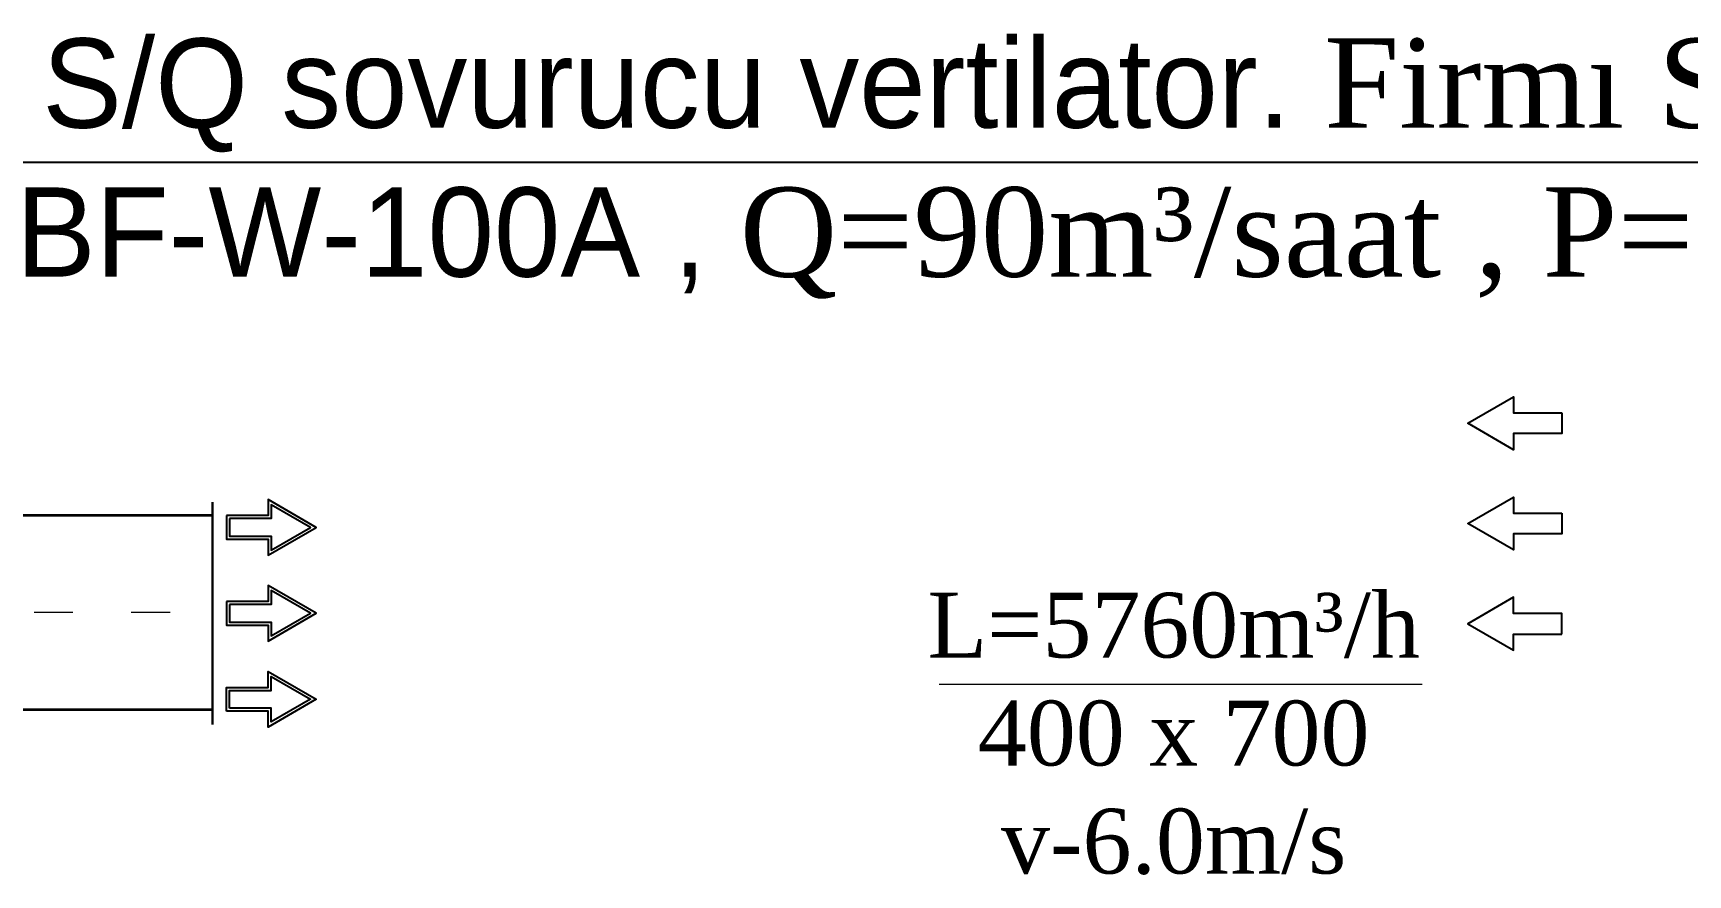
# Model space of a CAD drawing. Header units: inches. Extents: x 23 to 100097, y 11 to 104145.
# Drawn here: x 17087 to 22194, y 33471 to 36070 of the extents above; entities that cross this region are included whole.
import ezdxf

# ---------------------------------------------------------------- set-up
doc = ezdxf.new("R2010")
doc.units = ezdxf.units.IN
doc.header["$MEASUREMENT"] = 0
doc.linetypes.add('ACAD_ISO03W100', pattern=[30, 12, -18])
for name, color, linetype, lineweight in [('Cedvel', 7, 'Continuous', 0), ('Divar', 7, 'Continuous', 25), ('T-DİFÜZÖR', 7, 'Continuous', 0)]:
    doc.layers.add(name, color=color, linetype=linetype, lineweight=lineweight)
doc.layers.add('TEKST', color=7, linetype='Continuous')
doc.layers.add('VRV MUSA', color=5, linetype='Continuous')
doc.styles.add('ilqar text 001', font='', dxfattribs={"height": 300})
doc.styles.add('Times Latin', font='')
doc.styles.get('ilqar text 001').set_extended_font_data('A3 Times AzLat')
doc.styles.get('Times Latin').set_extended_font_data('Times Latin')

msp = doc.modelspace()

# ---------------------------------------------------------------- linework, layer by layer
at = {"layer": 'Divar'}
msp.add_line((16947, 35671.3), (25309.1, 35671.3), dxfattribs=at)
at = {"layer": 'T-DİFÜZÖR', "color": 3, "lineweight": 30}
msp.add_line((17640.9, 33936, 0), (17640.9, 34621.7, 0), dxfattribs=at)
at = {"layer": 'T-DİFÜZÖR', "color": 3, "lineweight": 25}
for points in [[(21805, 34897.6), (21805, 34833.5), (21655.6, 34833.5), (21655.6, 34783.8), (21514.1, 34865.5), (21655.6, 34947.3), (21655.6, 34897.6)], [(21805, 34588.1), (21805, 34524), (21655.6, 34524), (21655.6, 34474.3), (21514.1, 34556), (21655.6, 34637.8), (21655.6, 34588.1)], [(21805, 34214.5), (21805, 34278.6), (21655.6, 34278.6), (21655.6, 34328.3), (21514.1, 34246.5), (21655.6, 34164.8), (21655.6, 34214.5)]]:
    msp.add_lwpolyline(points, close=True, dxfattribs=at)
at = {"layer": 'T-DİFÜZÖR', "color": 3, "lineweight": 25, "elevation": 0}
for points in [[(17684.2, 34580.7), (17684.2, 34507.5), (17812.2, 34507.5), (17812.2, 34458.2), (17961, 34544.1), (17812.2, 34630), (17812.2, 34580.7)], [(17693.3, 34571.6), (17693.3, 34516.7), (17821.4, 34516.7), (17821.4, 34474.1), (17942.7, 34544.1), (17821.4, 34614.2), (17821.4, 34571.6)], [(17684.2, 34315.4), (17684.2, 34242.3), (17812.2, 34242.3), (17812.2, 34192.9), (17961, 34278.8), (17812.2, 34364.8), (17812.2, 34315.4)], [(17693.3, 34306.3), (17693.3, 34251.4), (17821.4, 34251.4), (17821.4, 34208.8), (17942.7, 34278.8), (17821.4, 34348.9), (17821.4, 34306.3)], [(17684.2, 33977), (17684.2, 34050.1), (17812.2, 34050.1), (17812.2, 34099.5), (17961, 34013.6), (17812.2, 33927.7), (17812.2, 33977)], [(17693.3, 33986.1), (17693.3, 34041), (17821.4, 34041), (17821.4, 34083.6), (17942.7, 34013.6), (17821.4, 33943.5), (17821.4, 33986.1)]]:
    msp.add_lwpolyline(points, close=True, dxfattribs=at)
at = {"layer": 'TEKST', "color": 3, "lineweight": 35, "ltscale": 0.95}
for p, q in [((14989.9, 34582.2, 0), (17640.9, 34582.2, 0)), ((14989.9, 33982.2, 0), (17640.9, 33982.2, 0))]:
    msp.add_line(p, q, dxfattribs=at)
at = {"layer": 'TEKST', "color": 3, "linetype": 'ACAD_ISO03W100', "lineweight": 9, "ltscale": 10}
msp.add_line((14989.9, 34282.2, 0), (17640.9, 34282.2, 0), dxfattribs=at)
at = {"layer": 'VRV MUSA', "color": 0, "linetype": 'ByBlock', "lineweight": 0, "ltscale": 1.55}
msp.add_line((21373.5, 34059.3), (19882.8, 34059.3), dxfattribs=at)

# ---------------------------------------------------------------- texts
at = {"layer": 'Cedvel', "color": 4, "insert": (21158.4, 35249.7), "char_height": 275.7918, "width": 8393.222, "attachment_point": 8, "style": 'ilqar text 001'}
msp.add_mtext('{\\C256;S/Q sovurucu vertilator. \\fTimes New Roman|b0|i0|c238|p18;Firmı Systemair. Model-\\fA3 Times AzLat|b0|i0|c204|p18; BF-W-100A , \\fTimes New Roman|b0|i0|c238|p18;Q=\\fTimes New Roman|b0|i0|c0|p18;9\\fTimes New Roman|b0|i0|c238|p18;0m³/saa\\fTimes New Roman|b0|i0|c204|p18;t\\fTimes New Roman|b0|i0|c0|p18; , \\fTimes New Roman|b0|i0|c238|p18;P=\\fTimes New Roman|b0|i0|c0|p18;2\\fTimes New Roman|b0|i0|c238|p18;0Pa\\fTimes New Roman|b0|i0|c0|p18; ,\\fA3 Times AzLat|b0|i0|c204|p18; N=0.015 ~1}', dxfattribs=at)
at = {"layer": 'VRV MUSA', "color": 0, "lineweight": 9, "ltscale": 150, "insert": (19843.3, 34342.4), "char_height": 200, "width": 1527.005, "attachment_point": 1, "style": 'Times Latin'}
msp.add_mtext('\\pxqc;L=5760m{\\fTimes New Roman|b0|i0|c238|p18;³}/h\\P400 x 700\\Pv-6.0m/s\\P ', dxfattribs=at)

doc.saveas('drawing.dxf')
